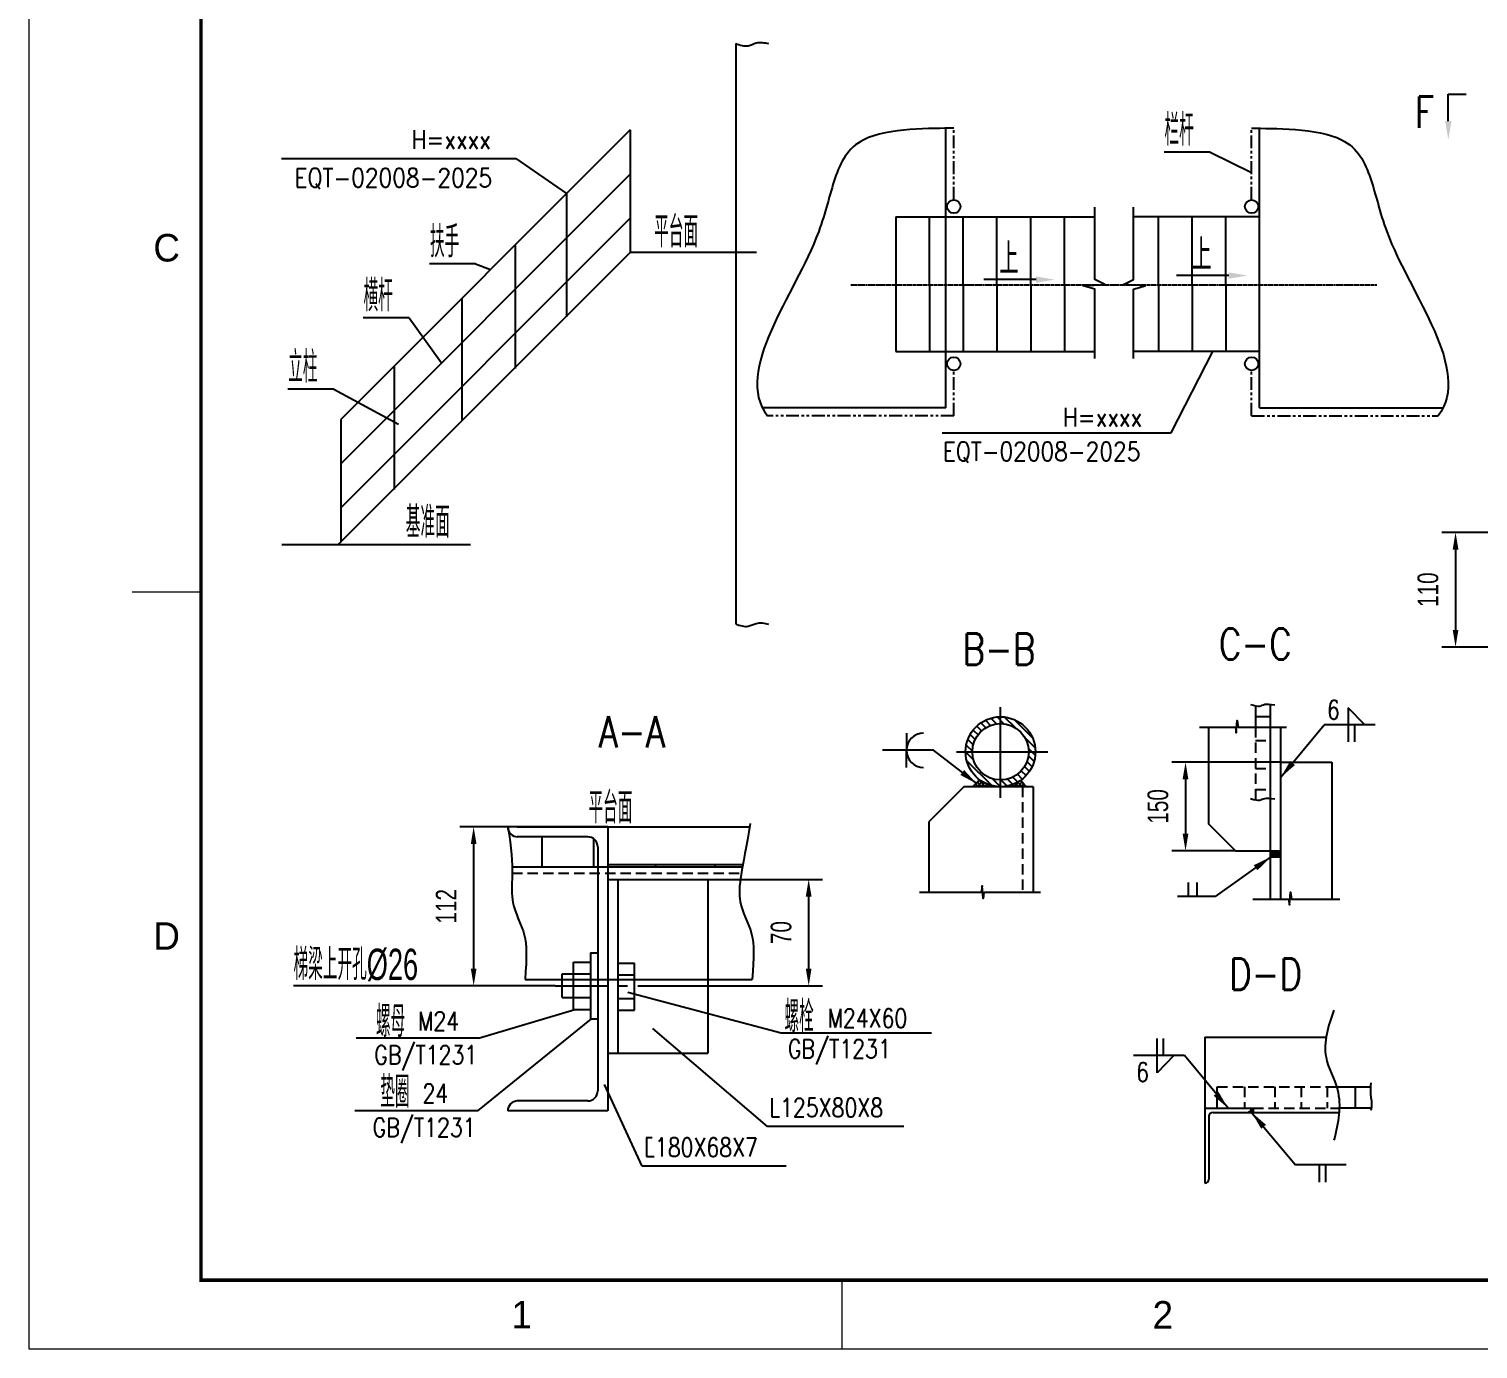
# Model space of a CAD drawing. Extents: x 148 to 221443, y -36682 to 6758.
# Drawn here: x 166043 to 170254, y -12368 to -8532 of the extents above; entities that cross this region are included whole.
import ezdxf
from ezdxf.enums import TextEntityAlignment as Align

# ---------------------------------------------------------------- set-up
doc = ezdxf.new("R2010")
doc.units = 0
doc.header["$LTSCALE"] = 10
doc.header["$MEASUREMENT"] = 0
for name, pattern in [('CENTER', [2, 1.25, -0.25, 0.25, -0.25]), ('CENTERX2', [4, 2.5, -0.5, 0.5, -0.5]), ('HIDDENX2', [0.75, 0.5, -0.25]), ('PHANTOMX2', [5, 2.5, -0.5, 0.5, -0.5, 0.5, -0.5])]:
    doc.linetypes.add(name, pattern=pattern)
for name, color, linetype in [('2', 4, 'Continuous'), ('CENTER', 1, 'CENTERX2'), ('DIM', 4, 'Continuous'), ('HIDDEN', 7, 'HIDDENX2'), ('RED', 7, 'Continuous'), ('THICK', 1, 'Continuous'), ('WB-FS', 6, 'Continuous'), ('图层2', 1, 'Continuous')]:
    doc.layers.add(name, color=color, linetype=linetype)
doc.layers.add('2（细实线）', color=3, linetype='Continuous', lineweight=20)
doc.layers.add('图框层', color=7, linetype='Continuous', lineweight=15)
doc.styles.add('DHZ', font='ascii.shx', dxfattribs={"width": 0.65, "height": 5, "bigfont": 'lytxt.shx'})
doc.styles.add('HZ', font='ROMS.SHX', dxfattribs={"width": 0.75, "bigfont": 'GBCBIG.SHX'})
doc.styles.get("Standard").update_dxf_attribs({"font": 'wison_e.shx', "width": 0.75, "bigfont": 'wison_c.shx'})
doc.styles.add('XW', font='ROMANS.shx', dxfattribs={"width": 0.85})
doc.dimstyles.new('DIM1', dxfattribs={"dimscale": 20, "dimtxt": 3, "dimasz": 2.5, "dimexe": 2, "dimexo": 0, "dimgap": 1, "dimtad": 0, "dimdec": 0, "dimzin": 0, "dimdsep": 46, "dimtxsty": 'Standard', "dimcen": 2, "dimclrd": 3, "dimclre": 3, "dimclrt": 3, "dimadec": 0, "dimazin": 0, "dimtfac": 0.666667, "dimtdec": 0, "dimtofl": 0, "dimtmove": 2, "dimatfit": 1, "dimfxl": 2, "dimtvp": 1.333333, "dimtolj": 1, "dimtzin": 0, "dimarcsym": 0})

# ---------------------------------------------------------------- blocks, each defined once
blk = doc.blocks.new('*D706')
at = {"layer": 'Defpoints', "color": 0}
for p in [(169680.4, -10662.3), (169404, -10920), (169549.3, -10920)]:
    blk.add_point(p, dxfattribs=at)
at = {"layer": 'DIM', "color": 3, "lineweight": -2}
for p, q in [((169680.4, -10662.3), (169364, -10662.3)), ((169404, -10712.3), (169404, -10870)), ((169549.3, -10920), (169364, -10920))]:
    blk.add_line(p, q, dxfattribs=at)
at = {"layer": 'DIM', "color": 3}
for points in [[(169412.3, -10712.3), (169395.6, -10712.3), (169404, -10662.3)], [(169395.6, -10870), (169412.3, -10870), (169404, -10920)]]:
    blk.add_solid(points, dxfattribs=at)
at = {"layer": 'DIM', "color": 3, "insert": (169324, -10791.2), "char_height": 60, "attachment_point": 5, "rotation": 90}
blk.add_mtext('\\A1;150', dxfattribs=at)
blk = doc.blocks.new('*D777')
at = {"layer": 'Defpoints', "color": 0}
for p in [(170298.6, -9994.9), (170188.7, -10328.2), (170298.6, -10328.2)]:
    blk.add_point(p, dxfattribs=at)
at = {"layer": 'DIM', "color": 3, "lineweight": -2}
for p, q in [((170298.6, -9994.9), (170148.7, -9994.9)), ((170188.7, -10044.9), (170188.7, -10278.2)), ((170298.6, -10328.2), (170148.7, -10328.2))]:
    blk.add_line(p, q, dxfattribs=at)
at = {"layer": 'DIM', "color": 3}
for points in [[(170197, -10044.9), (170180.4, -10044.9), (170188.7, -9994.9)], [(170180.4, -10278.2), (170197, -10278.2), (170188.7, -10328.2)]]:
    blk.add_solid(points, dxfattribs=at)
at = {"layer": 'DIM', "color": 3, "insert": (170108.7, -10161.5), "char_height": 60, "attachment_point": 5, "rotation": 90}
blk.add_mtext('\\A1;110', dxfattribs=at)
blk = doc.blocks.new('*D790')
at = {"layer": 'Defpoints', "color": 0}
for p in [(167434.1, -10850.5), (167335.3, -11312.3), (167572.4, -11312.3)]:
    blk.add_point(p, dxfattribs=at)
at = {"layer": 'DIM', "color": 3, "lineweight": -2}
for p, q in [((167434.1, -10850.5), (167295.3, -10850.5)), ((167335.3, -10900.5), (167335.3, -11262.3)), ((167572.4, -11312.3), (167295.3, -11312.3))]:
    blk.add_line(p, q, dxfattribs=at)
at = {"layer": 'DIM', "color": 3}
for points in [[(167343.6, -10900.5), (167327, -10900.5), (167335.3, -10850.5)], [(167327, -11262.3), (167343.6, -11262.3), (167335.3, -11312.3)]]:
    blk.add_solid(points, dxfattribs=at)
at = {"layer": 'DIM', "color": 3, "insert": (167255.3, -11081.4), "char_height": 60, "attachment_point": 5, "rotation": 90}
blk.add_mtext('\\A1;112', dxfattribs=at)
blk = doc.blocks.new('*D793')
at = {"color": 3, "linetype": 'Continuous', "lineweight": -2, "ltscale": 6}
for p, q in [((168016, -11003.2), (168348.9, -11003.2)), ((168308.9, -11262.3), (168308.9, -11053.2)), ((167925.7, -11312.3), (168348.9, -11312.3))]:
    blk.add_line(p, q, dxfattribs=at)
at = {"color": 3}
for points in [[(168317.2, -11053.2), (168300.5, -11053.2), (168308.9, -11003.2)], [(168300.5, -11262.3), (168317.2, -11262.3), (168308.9, -11312.3)]]:
    blk.add_solid(points, dxfattribs=at)
at = {"layer": 'Defpoints', "color": 0}
for p in [(168016, -11003.2), (168308.9, -11003.2), (167925.7, -11312.3)]:
    blk.add_point(p, dxfattribs=at)
at = {"color": 3, "insert": (168228.9, -11157.8), "char_height": 60, "attachment_point": 5, "rotation": 90}
blk.add_mtext('\\A1;70', dxfattribs=at)
blk = doc.blocks.new('a2')
for p, q in [((15326.09, 9816.74), (15336.09, 9816.74)), ((15429.25, 9706.74), (15429.25, 9716.74))]:
    blk.add_line(p, q)
at = {"layer": '图框层', "ltscale": 10}
blk.add_lwpolyline([(15311.09, 10126.74), (15905.09, 10126.74), (15905.09, 9706.74), (15311.09, 9706.74)], close=True, dxfattribs=at)
at = {"layer": '图框层', "ltscale": 10, "const_width": 0.5}
blk.add_lwpolyline([(15336.09, 10116.74), (15895.09, 10116.74), (15895.09, 9716.74), (15336.09, 9716.74)], close=True, dxfattribs=at)
at = {"style": 'HZ'}
for s, p in [('C', (15331.09, 9866.74)), ('D', (15331.09, 9766.74)), ('1', (15382.67, 9711.74)), ('2', (15475.84, 9711.74))]:
    blk.add_text(s, height=4, dxfattribs=at).set_placement(p, align=Align.MIDDLE)

msp = doc.modelspace()

# ---------------------------------------------------------------- hatches: boundary and pattern name
at = {"layer": '2', "linetype": 'Continuous'}
h = msp.add_hatch(dxfattribs=at)
h.set_pattern_fill('ANSI31', color=3, scale=121.212121, style=0)
h.set_pattern_definition([(135, (256920.272, -8471.502), (10.713739, 10.713739), [])])
h.paths.add_polyline_path([(168866.3637, -10714.2292), (168866.3637, -10733.9262, -0.414213562), (168764.8485, -10632.4111), (168784.5455, -10632.4111, 0.414213562)])
h.paths.add_polyline_path([(168784.5455, -10632.4111), (168764.8485, -10632.4111, -0.414213562), (168866.3637, -10530.8959), (168866.3637, -10550.5929, 0.414213562)])
h.paths.add_polyline_path([(168866.3637, -10550.5929), (168866.3637, -10530.8959, -0.414213562), (168967.8788, -10632.4111), (168948.1819, -10632.4111, 0.414213562)])
h.paths.add_polyline_path([(168866.3637, -10733.9262), (168866.3637, -10714.2292, 0.414213562), (168948.1819, -10632.4111), (168967.8788, -10632.4111, -0.414213562)])
h = msp.add_hatch(dxfattribs=at)
h.set_pattern_fill('ANSI37', color=3, scale=60.606061, style=0)
h.set_pattern_definition([(135, (256920.272, -8471.5016), (5.35686955, 5.35686955), []), (45, (256920.272, -8471.5016), (5.35686955, -5.35686955), [])])
h.paths.add_polyline_path([(168866.3637, -10733.9262, 0.156061782), (168925.2857, -10715.0762), (168941.1556, -10733.9262)])
h.paths.add_polyline_path([(168784.6998, -10733.9262), (168805.3518, -10713.546, 0.162602538), (168866.3637, -10733.9262)])
at = {"layer": 'DIM'}
h = msp.add_hatch(dxfattribs=at)
h.set_pattern_fill('ANSI37', color=3, scale=30.30303, style=0)
h.set_pattern_definition([(45, (81605.617, -9004.173), (-2.67843478, 2.67843478), []), (135, (81605.617, -9004.173), (-2.67843478, -2.67843478), [])])
h.paths.add_polyline_path([(169680.3516, -10937.9445), (169680.3516, -10920.0284), (169650.0485, -10920.0284), (169650.0485, -10937.9445)])
at = {"layer": 'RED'}
h = msp.add_hatch(dxfattribs=at)
h.set_pattern_fill('ANSI31', color=256, scale=1.212121, style=0)
h.set_pattern_definition([(45, (148711.3819, -13391.6078), (-0.1071373911, 0.1071373911), [])])
h.paths.add_polyline_path([(169583.3808, -11680.2564), (169600.3505, -11680.2564), (169600.3505, -11668.1352), (169595.502, -11668.1352, -0.414213562)])

# ---------------------------------------------------------------- linework, layer by layer
at = {"color": 3, "linetype": 'Continuous', "ltscale": 6}
for p, q in [((168096.7953, -8574.5495), (168096.7953, -10261.1762)), ((167446.8713, -10966.8617), (168117.3235, -10966.8617))]:
    msp.add_line(p, q, dxfattribs=at)
at = {"color": 7, "linetype": 'Continuous', "ltscale": 6}
for p, q in [((167790.4018, -8825.2926), (166948.8402, -9666.8543)), ((167790.4018, -8825.2926), (167790.4018, -9181.487)), ((167790.4018, -8953.8575), (166948.8402, -9795.4191)), ((167605.403, -9010.2915), (167605.403, -9368.3907)), ((167790.4018, -9082.4224), (166948.8402, -9923.984)), ((167456.2433, -9161.7864), (167456.2433, -9519.0675)), ((167790.4018, -9181.487), (166941.917, -10029.9719)), ((167300.6312, -9315.0926), (167300.6312, -9671.287)), ((167104.714, -9514.3808), (167104.714, -9870.5752)), ((166948.8402, -9666.8543), (166948.8402, -10023.0487)), ((169607.6243, -10499.9148), (169607.6243, -10560.8488)), ((169650.0485, -10493.7557), (169650.0485, -11060.6028)), ((169471.1438, -10560.8488), (169471.1438, -10841.8321)), ((169607.6243, -10530.3818), (169650.0485, -10530.3818)), ((169680.3516, -10560.8488), (169680.3516, -11060.6028)), ((169549.3402, -10920.0284), (169471.1438, -10841.8321)), ((167533.1188, -10879.589), (167533.1188, -10966.8617)), ((167683.9139, -10885.103), (167683.9139, -10966.8617)), ((169549.3402, -10920.0284), (169680.3516, -10920.0284)), ((167863.5126, -10959.589), (167863.5126, -10966.8617)), ((168036.3342, -10959.589), (168036.3342, -10966.8617))]:
    msp.add_line(p, q, dxfattribs=at)
at = {"color": 4, "linetype": 'PHANTOMX2', "ltscale": 1.5}
for p, q in [((168730.4667, -9028.8913), (168730.4667, -8820.9464)), ((169596.1427, -9028.8913), (169596.1427, -8820.9464)), ((168730.4667, -9656.2699), (168730.4667, -9524.5513)), ((169596.1427, -9656.2699), (169596.1427, -9524.5513)), ((168730.4667, -9656.2699), (168188.7405, -9656.2699)), ((169596.1427, -9656.2699), (170137.869, -9656.2699))]:
    msp.add_line(p, q, dxfattribs=at)
at = {"linetype": 'Continuous'}
for p, q in [((169924.5767, -10554.2824), (169876.7783, -10504.6329)), ((169876.7783, -10504.6329), (169876.7783, -10554.2824)), ((169876.7783, -10554.2824), (169876.7783, -10603.9319)), ((169894.8493, -10554.2824), (169894.8493, -10603.9319)), ((168592.7578, -10578.5753), (168592.7578, -10628.2248)), ((168592.7578, -10677.8742), (168592.7578, -10628.2248)), ((169321.9742, -11515.355), (169321.9742, -11465.7055)), ((169340.0451, -11515.355), (169340.0451, -11465.7055)), ((169369.7725, -11515.355), (169321.9742, -11565.0044)), ((169321.9742, -11565.0044), (169321.9742, -11515.355)), ((169792.5268, -11833.0366), (169792.5268, -11882.6861)), ((169810.5978, -11833.0366), (169810.5978, -11882.6861))]:
    msp.add_line(p, q, dxfattribs=at)
at = {"color": 2, "linetype": 'HIDDENX2', "ltscale": 6}
msp.add_line((167447.044, -10985.0435), (168113.2555, -10985.0435), dxfattribs=at)
for p, q in [((169412.0171, -11012.7271), (169412.0171, -11052.6479)), ((169436.5117, -11012.7271), (169436.5117, -11052.6479))]:
    msp.add_line(p, q)
at = {"ltscale": 6}
msp.add_lwpolyline([(167446.8713, -10966.8617), (167695.9633, -10966.8617)], dxfattribs=at)
at = {"color": 7, "linetype": 'Continuous', "ltscale": 6}
msp.add_arc((168642.4073, -10628.2248), 49.6495, 90, 270, dxfattribs=at)
at = {"layer": '2', "color": 7, "linetype": 'Continuous'}
msp.add_line((170167.6452, -8722.0456), (170219.5765, -8722.0456), dxfattribs=at)
at = {"layer": '2', "color": 3, "linetype": 'Continuous'}
for p, q in [((170167.6452, -8800.0949), (170167.6452, -8722.0456)), ((166776.4864, -8908.9617), (167457.8335, -8908.9617)), ((167457.8335, -8908.9617), (167605.2076, -9010.4869)), ((169475.1111, -8889.9115), (169341.5817, -8889.9115)), ((169475.1111, -8889.9115), (169596.1427, -8949.3014)), ((167340.7976, -9215.0241), (167207.2681, -9215.0241)), ((167340.7976, -9215.0241), (167384.6935, -9231.0009)), ((168156.8991, -9181.487), (167790.4018, -9181.487)), ((168969.6534, -9260.5365), (168818.0669, -9260.5365)), ((169529.6688, -9248.7609), (169378.0823, -9248.7609)), ((167147.5796, -9371.4933), (167014.0501, -9371.4933)), ((167147.5796, -9371.4933), (167241.5254, -9502.7339)), ((169361.9043, -9705.7132), (169483.1508, -9469.506)), ((166928.6359, -9578.7171), (166795.1064, -9578.7171)), ((166928.6359, -9578.7171), (167116.8283, -9680.3637)), ((168696.8666, -9705.7132), (169361.9043, -9705.7132)), ((166778.0927, -10029.9719), (167325.8063, -10029.9719)), ((169680.3516, -10707.0627), (169807.3553, -10554.2824)), ((169955.4237, -10554.2824), (169807.3553, -10554.2824)), ((168671.4031, -10628.2248), (168523.3347, -10628.2248)), ((168798.2674, -10725.9732), (168671.4031, -10628.2248)), ((169651.9824, -10937.9445), (169489.7638, -11052.6479)), ((169489.7638, -11052.6479), (169381.0406, -11052.6479)), ((167335.2995, -11312.3163), (166811.9622, -11312.3163)), ((168229.2111, -11450.2006), (167783.0127, -11331.93)), ((167347.2342, -11675.9255), (167678.0456, -11408.0111)), ((167349.3965, -11464.9146), (167629.1729, -11381.0435)), ((168188.9245, -11721.6785), (167856.3346, -11436.3568)), ((168665.7344, -11450.2006), (168229.2111, -11450.2006)), ((167349.3965, -11464.9146), (166994.127, -11464.9146)), ((169400.6195, -11515.355), (169252.5511, -11515.355)), ((169527.6232, -11668.1352), (169400.6195, -11515.355)), ((167825.1405, -11836.9881), (167715.9961, -11599.5169)), ((167347.2342, -11675.9255), (166989.6146, -11675.9255)), ((169596.1, -11680.2564), (169723.1037, -11833.0366)), ((168585.2877, -11721.6785), (168188.9245, -11721.6785)), ((167836.4549, -11753.5405), (167853.7056, -11753.5405)), ((168243.8476, -11836.9881), (167825.1405, -11836.9881)), ((169871.1722, -11833.0366), (169723.1037, -11833.0366))]:
    msp.add_line(p, q, dxfattribs=at)
for points, knots in [([(168096.7953, -8574.5495), (168109.0523, -8578.8775), (168129.6157, -8586.1386), (168159.6034, -8568.0598), (168180.0669, -8571.8828), (168192.2587, -8574.9004)], [0, 0, 0, 0, 40.414538373, 67.803406807, 107.459950302, 107.459950302, 107.459950302, 107.459950302]), ([(168730.4667, -8820.9464), (168669.1175, -8821.0205), (168452.1333, -8816.8485), (168380.5067, -8960.6826), (168320.189, -9246.1447), (168088.394, -9524.616), (168188.7405, -9656.2699)], [0, 0, 0, 0, 132.330277078, 221.597431524, 310.576256854, 616.418820056, 616.418820056, 616.418820056, 616.418820056]), ([(169596.1427, -8820.9464), (169657.492, -8821.0205), (169874.4761, -8816.8485), (169946.1028, -8960.6826), (170006.4205, -9246.1447), (170238.2154, -9524.616), (170137.869, -9656.2699)], [0, 0, 0, 0, 132.330277078, 221.597431524, 310.576256854, 616.418820056, 616.418820056, 616.418820056, 616.418820056]), ([(168096.7953, -10261.1762), (168109.0523, -10265.5042), (168129.6157, -10272.7653), (168159.6034, -10254.6865), (168180.0669, -10258.5095), (168192.2587, -10261.5271)], [0, 0, 0, 0, 40.414538373, 67.803406807, 107.459950302, 107.459950302, 107.459950302, 107.459950302]), ([(167434.1452, -10850.4981), (167457.4348, -10974.8216), (167428.3904, -11057.0753), (167491.8918, -11162.4061), (167489.0829, -11227.1671), (167484.8904, -11294.1344)], [0, 0, 0, 0, 40.414538373, 67.803406807, 94.362519449, 94.362519449, 94.362519449, 94.362519449]), ([(168139.0897, -10840.723), (168116.2863, -10977.3247), (168090.3546, -11056.8586), (168152.9888, -11160.7509), (168149.5559, -11226.5305), (168145.1003, -11294.1344)], [2.08086968, 2.08086968, 2.08086968, 2.08086968, 40.414538373, 67.803406807, 95.154669472, 95.154669472, 95.154669472, 95.154669472]), ([(169834.9513, -11382.8548), (169818.5973, -11429.3523), (169792.6656, -11508.8862), (169864.3409, -11627.7753), (169847.7559, -11711.1292), (169835.1794, -11761.3046)], [2.08086968, 2.08086968, 2.08086968, 2.08086968, 40.414538373, 67.803406807, 108.589823878, 108.589823878, 108.589823878, 108.589823878]), ([(169943.2559, -11673.5316), (169944.7899, -11667.162), (169946.9682, -11660.9929), (169943.0538, -11634.746), (169941.1641, -11617.6363), (169943.5967, -11594.7378)], [0, 0, 0, 0, 40.414538373, 67.803406807, 107.459950302, 107.459950302, 107.459950302, 107.459950302])]:
    msp.add_open_spline(points, degree=3, knots=knots, dxfattribs=at)
for points in [[(170176.7361, -8800.0949), (170158.5543, -8800.0949), (170167.6452, -8854.6404)], [(168969.6534, -9251.4456), (168969.6534, -9269.6274), (169024.1988, -9260.5365)], [(169529.6688, -9239.6699), (169529.6688, -9257.8518), (169584.2143, -9248.7609)], [(168760.6084, -10685.4806), (168749.5113, -10699.8832), (168798.2674, -10725.9732)], [(169722.2108, -10670.9288), (169708.2291, -10659.306), (169680.3516, -10707.0627)], [(169602.1974, -10962.0131), (169612.6945, -10976.8586), (169651.9824, -10937.9445)], [(169485.764, -11632.0014), (169499.7457, -11620.3786), (169527.6232, -11668.1352)], [(169637.9593, -11716.3902), (169623.9776, -11728.013), (169596.1, -11680.2564)]]:
    msp.add_solid(points, dxfattribs=at)
at = {"layer": 'CENTER', "color": 1, "ltscale": 6}
msp.add_line((167572.4288, -11312.3163), (167925.7287, -11312.3163), dxfattribs=at)
at = {"layer": 'DIM', "color": 1}
for p, q in [((168866.3637, -10766.4715), (168866.3637, -10502.8856)), ((168738.1325, -10632.4111), (169003.8131, -10632.4111))]:
    msp.add_line(p, q, dxfattribs=at)
at = {"layer": 'DIM'}
for points in [[(169592.8872, -10495.254), (169605.6264, -10498.322), (169617.9645, -10502.6786), (169635.9571, -10491.8313), (169648.2352, -10494.1251), (169663.3829, -10495.9357)], [(169592.8872, -10768.68), (169605.6264, -10771.7479), (169617.9645, -10776.1046), (169635.9571, -10765.2573), (169648.2352, -10767.5511), (169663.3829, -10769.3617)]]:
    msp.add_open_spline(points, degree=3, knots=[0, 0, 0, 0, 40.414538373, 67.803406807, 107.459950302, 107.459950302, 107.459950302, 107.459950302], dxfattribs=at)
at = {"layer": 'HIDDEN', "ltscale": 6}
msp.add_line((168930.4977, -10733.9262), (168930.4977, -11041.4358), dxfattribs=at)
at = {"layer": 'RED'}
for p, q in [((168707.4672, -9633.2703), (168707.4672, -8822.3164)), ((169619.1423, -9633.2703), (169619.1423, -8822.3164)), ((168562.0396, -9077.6564), (169140.6514, -9077.6564)), ((168562.0396, -9077.6564), (168562.0396, -9469.506)), ((168660.002, -9273.5812), (168660.002, -9077.6564)), ((168757.9644, -9273.5812), (168757.9644, -9077.6564)), ((168855.9268, -9273.5812), (168855.9268, -9077.6564)), ((168954.1086, -9273.5812), (168954.1086, -9077.6564)), ((169052.2904, -9273.5812), (169052.2904, -9077.6564)), ((169619.1423, -9077.6564), (169252.5137, -9077.6564)), ((169325.2551, -9273.5812), (169325.2551, -9077.6564)), ((169423.2175, -9273.5812), (169423.2175, -9077.6564)), ((169521.1799, -9273.5812), (169521.1799, -9077.6564)), ((168660.002, -9273.5812), (168660.002, -9469.506)), ((168757.9644, -9273.5812), (168757.9644, -9469.506)), ((168855.9268, -9273.5812), (168855.9268, -9469.506)), ((168954.1086, -9273.5812), (168954.1086, -9469.506)), ((169052.2904, -9273.5812), (169052.2904, -9469.506)), ((169325.2551, -9273.5812), (169325.2551, -9469.506)), ((169423.2175, -9273.5812), (169423.2175, -9469.506)), ((169521.1799, -9273.5812), (169521.1799, -9469.506)), ((168562.0396, -9469.506), (169140.6514, -9469.506)), ((169619.1423, -9469.506), (169252.5137, -9469.506)), ((168707.4672, -9633.2703), (168174.3921, -9633.2703)), ((169619.1423, -9633.2703), (170152.2173, -9633.2703)), ((169680.3516, -10662.3259), (169828.9533, -10662.3259)), ((169680.3516, -10662.3259), (169680.3516, -11060.6028)), ((169828.9533, -10662.3259), (169828.9533, -11060.6028)), ((168759.7355, -10733.9262), (168657.7705, -10835.8912)), ((168960.8008, -10733.9262), (168759.7355, -10733.9262)), ((168805.3518, -10713.546), (168784.6998, -10733.9262)), ((168925.2857, -10715.0762), (168941.1556, -10733.9262)), ((168960.8008, -10733.9262), (168960.8008, -11041.4358)), ((167725.0542, -10850.4981), (167434.1452, -10850.4981)), ((167461.9546, -10850.4981), (168137.4453, -10850.4981)), ((167725.0542, -10850.4981), (167725.0542, -11676.0857)), ((168657.7705, -10835.8912), (168657.7705, -11041.4358)), ((167666.8724, -10879.589), (167461.9546, -10879.589)), ((167695.9633, -10908.6799), (167695.9633, -11617.9039)), ((169650.0485, -10920.0284), (169650.0485, -11060.6028)), ((169650.0485, -10920.0284), (169679.8134, -10920.0284)), ((169650.0485, -10937.9445), (169680.3516, -10937.9445)), ((167725.0542, -10959.589), (168117.3235, -10959.589)), ((167725.0542, -11003.2253), (168015.9633, -11003.2253)), ((167754.1452, -11003.2253), (167754.1452, -11508.6799)), ((168015.9633, -11003.2253), (168015.9633, -11508.6799)), ((167674.4093, -11216.6214), (167674.4093, -11408.0111)), ((167674.4093, -11216.6214), (167695.9633, -11216.6214)), ((167592.0297, -11346.6799), (167592.0297, -11277.9526)), ((167592.0297, -11277.9526), (167674.4093, -11277.9526)), ((167625.5365, -11381.0435), (167625.5365, -11243.589)), ((167625.5365, -11243.589), (167674.4093, -11243.589)), ((167754.1452, -11246.284), (167803.0179, -11246.284)), ((167754.1452, -11280.6477), (167803.0179, -11280.6477)), ((167803.0179, -11383.7386), (167803.0179, -11246.284)), ((167592.0297, -11346.6799), (167674.4093, -11346.6799)), ((167754.1452, -11349.3749), (167803.0179, -11349.3749)), ((167625.5365, -11381.0435), (167674.4093, -11381.0435)), ((167674.4093, -11408.0111), (167695.9633, -11408.0111)), ((167754.1452, -11383.7386), (167803.0179, -11383.7386)), ((169459.7444, -11462.0746), (169812.3461, -11462.0746)), ((169459.7444, -11462.0746), (169459.7444, -11886.317)), ((167725.0542, -11508.6799), (168015.9633, -11508.6799)), ((169842.8131, -11605.6143), (169943.4261, -11605.6143)), ((169897.1672, -11605.6143), (169897.1672, -11668.0891)), ((167666.8724, -11646.9948), (167461.9546, -11646.9948)), ((167725.0542, -11676.0857), (167434.1452, -11676.0857)), ((169459.7444, -11668.1352), (169595.502, -11668.1352)), ((169471.8657, -11692.3776), (169471.8657, -11874.1958)), ((169483.9869, -11680.2564), (169850.1604, -11680.2564)), ((169595.502, -11668.1352), (169600.3505, -11668.1352)), ((169600.3505, -11668.1352), (169600.3505, -11680.2564)), ((169944.6164, -11668.0891), (169850.8415, -11668.0891))]:
    msp.add_line(p, q, dxfattribs=at)
at = {"layer": 'RED', "color": 2, "linetype": 'HIDDENX2', "ltscale": 6}
for p, q in [((169607.6243, -10560.8488), (169607.6243, -10772.2914)), ((169607.6243, -10599.2602), (169650.0485, -10599.2602)), ((169607.6243, -10681.0152), (169650.0485, -10681.0152)), ((169607.6243, -10742.3314), (169650.0485, -10742.3314)), ((169496.1081, -11668.1352), (169496.1081, -11605.6143)), ((169496.1081, -11605.6143), (169842.8131, -11605.6143)), ((169575.7016, -11605.6143), (169575.7016, -11668.1352)), ((169663.5118, -11605.6143), (169663.5118, -11668.1352)), ((169740.3457, -11605.6143), (169740.3457, -11668.1352)), ((169815.9602, -11605.6143), (169815.9602, -11668.1352)), ((169600.3505, -11668.1352), (169850.84, -11668.1352))]:
    msp.add_line(p, q, dxfattribs=at)
at = {"layer": 'RED', "color": 3, "linetype": 'Continuous', "ltscale": 6}
msp.add_line((167484.8904, -11294.1344), (168145.1003, -11294.1344), dxfattribs=at)
at = {"layer": 'RED'}
for centre, radius in [((168730.4667, -9048.304), 19.4127), ((169596.1427, -9048.304), 19.4127), ((168730.4667, -9505.1385), 19.4127), ((169596.1427, -9505.1385), 19.4127), ((168866.3637, -10632.4111), 101.5152), ((168866.3637, -10632.4111), 81.8182)]:
    msp.add_circle(centre, radius, dxfattribs=at)
for centre, radius, start, end in [((167463.2361, -10850.4981), 29.0909, 180, 270), ((167666.8724, -10908.6799), 29.0909, 0, 90), ((167666.8724, -11617.9039), 29.0909, 270, 0), ((167463.2361, -11676.0857), 29.0909, 90, 180), ((169483.9869, -11692.3776), 12.1212, 90, 180), ((169583.3808, -11668.1352), 12.1212, 270, 0), ((169459.7444, -11874.1958), 12.1212, 270, 0)]:
    msp.add_arc(centre, radius, start, end, dxfattribs=at)
at = {"layer": 'WB-FS', "linetype": 'Continuous'}
for points in [[(169140.6514, -9489.6338), (169140.6514, -9288.2534), (169106.3118, -9279.0277), (169169.1136, -9274.4149), (169140.6514, -9260.5762), (169140.6514, -9050.053)], [(169252.5137, -9489.6338), (169252.5137, -9288.2534), (169286.8533, -9279.0277), (169224.0515, -9274.4149), (169252.5137, -9260.5762), (169252.5137, -9050.053)], [(169444.695, -10560.8488), (169548.7486, -10560.8488), (169551.4395, -10577.8794), (169554.1308, -10541.1294), (169556.8218, -10560.8488), (169697.6528, -10560.8488)], [(168982.9546, -11041.4358), (168818.2129, -11041.4358), (168815.522, -11058.4664), (168812.8307, -11021.7163), (168810.1397, -11041.4358), (168631.0051, -11041.4358)], [(169599.3573, -11060.6028), (169703.4109, -11060.6028), (169706.1018, -11077.6335), (169708.7931, -11040.8834), (169711.4841, -11060.6028), (169852.3152, -11060.6028)]]:
    msp.add_lwpolyline(points, dxfattribs=at)
at = {"layer": '图层2', "color": 1, "linetype": 'CENTER', "ltscale": 0.5}
msp.add_line((169960.0139, -9276.7213), (168430.3157, -9276.7213), dxfattribs=at)

# ---------------------------------------------------------------- block references
at = {"layer": '2（细实线）', "xscale": 20, "yscale": 20, "zscale": 20}
msp.add_blockref('a2', (-140178.6702, -206502.6822), dxfattribs=at)

# ---------------------------------------------------------------- texts
at = {"color": 3, "linetype": 'Continuous', "style": 'XW', "width": 0.8}
for p in [(169852.5986, -10510.5603), (169297.7944, -11563.2988)]:
    msp.add_text('6', height=54.5455, dxfattribs=at).set_placement(p, align=Align.MIDDLE_RIGHT)
for p in [(167046.4298, -11540.3833), (167041.9174, -11751.3941)]:
    msp.add_text('GB/T1231', height=54.54545, dxfattribs=at).set_placement(p)
at = {"layer": '2', "color": 3, "linetype": 'Continuous', "style": 'XW', "width": 0.8}
for s, height, p in [('F', 90.9091, (170126.3104, -8774.3303)), ('C-C', 90.90909, (169712.723, -10319.3219)), ('B-B', 90.90909, (168967.4972, -10334.1231)), ('A-A', 90.90909, (167891.9853, -10574.3136)), ('D-D', 90.90909, (169742.7567, -11278.2985))]:
    msp.add_text(s, height=height, dxfattribs=at).set_placement(p, align=Align.MIDDLE_RIGHT)
at = {"layer": '2', "color": 3, "linetype": 'Continuous'}
for s, height, style, width, p in [('栏杆', 90.90909, 'HZ', 0.65, (169342.7687, -8871.0132)), ('EQT-02008-2025', 54.545455, 'XW', 0.85, (166814.6234, -8991.9458)), ('平台面', 90.90909, 'HZ', 0.65, (167859.8751, -9166.9694)), ('扶手', 90.90909, 'HZ', 0.65, (167208.4551, -9196.1259)), ('上', 90.9091, 'DHZ', 0.65, (169423.2824, -9233.7576)), ('横杆', 90.90909, 'HZ', 0.65, (167015.2371, -9352.5951)), ('立柱', 90.90909, 'HZ', 0.65, (166796.2934, -9559.8188)), ('EQT-02008-2025', 54.545455, 'XW', 0.85, (168698.5706, -9786.9639)), ('基准面', 90.90909, 'HZ', 0.65, (167138.1471, -10010.672)), ('平台面', 90.90909, 'HZ', 0.65, (167669.0076, -10840.289)), ('梯梁上开孔%%C26', 90.90909, 'HZ', 0.65, (166811.8652, -11295.5934)), ('螺母', 90.90909, 'HZ', 0.65, (167051.2356, -11461.2843)), ('螺栓', 90.90909, 'HZ', 0.65, (168238.4953, -11447.2589)), ('M24', 54.54545, 'XW', 0.8, (167173.3842, -11442.4051)), ('M24X60', 54.54545, 'XW', 0.8, (168363.4572, -11433.8147)), ('GB/T1231', 54.54545, 'XW', 0.8, (168248.2764, -11522.6074)), ('垫圈', 90.90909, 'HZ', 0.65, (167064.0239, -11666.6222)), ('24', 54.54545, 'XW', 0.8, (167186.5236, -11652.2649)), ('L125X80X8', 54.54545, 'XW', 0.8, (168193.9701, -11693.5398)), ('L180X68X7', 54.54545, 'XW', 0.8, (167830.1861, -11808.8494))]:
    msp.add_text(s, height=height, dxfattribs=dict(at, style=style, width=width)).set_placement(p)
at = {"layer": '2', "color": 3, "linetype": 'Continuous', "char_height": 54.545455, "width": 435.01967, "attachment_point": 1, "style": 'XW'}
for insert in [(167091.1536, -8826.2993), (168983.9818, -9633.2064)]:
    msp.add_mtext('{\\C3;  H=xxxx}', dxfattribs=dict(at, insert=insert))
at = {"layer": 'THICK', "color": 3, "style": 'DHZ', "width": 0.65}
msp.add_text('上', height=90.9091, dxfattribs=at).set_placement((168863.267, -9245.5333))

# ---------------------------------------------------------------- dimensions: what is measured, and where the dimension line sits
at = {"color": 1, "linetype": 'Continuous', "ltscale": 6}
dim = msp.add_linear_dim(base=(168308.8538, -11003.2253), p1=(167925.7287, -11312.3163), p2=(168015.9633, -11003.2253), angle=90, text='70', dimstyle='DIM1', override={"dimasz": 2.5, "dimzin": 8, "dimatfit": 3}, dxfattribs=at)
dim.commit()
dim.dimension.update_dxf_attribs({"geometry": '*D793', "text_midpoint": (168228.8538, -11157.7708)})
at = {"layer": 'DIM'}
for base, p1, p2, text, picture, middle in [((170188.7152, -10328.1868), (170298.578, -9994.8535), (170298.578, -10328.1868), '110', '*D777', (170108.7152, -10161.5202)), ((169403.9699, -10920.0284), (169680.3516, -10662.3259), (169549.3402, -10920.0284), '150', '*D706', (169323.9699, -10791.1772)), ((167335.2995, -11312.3163), (167434.1452, -10850.4981), (167572.4288, -11312.3163), '112', '*D790', (167255.2995, -11081.4072))]:
    dim = msp.add_linear_dim(base=base, p1=p1, p2=p2, angle=90, text=text, dimstyle='DIM1', dxfattribs=at)
    dim.commit()
    dim.dimension.update_dxf_attribs({"geometry": picture, "text_midpoint": middle})

doc.saveas('drawing.dxf')
